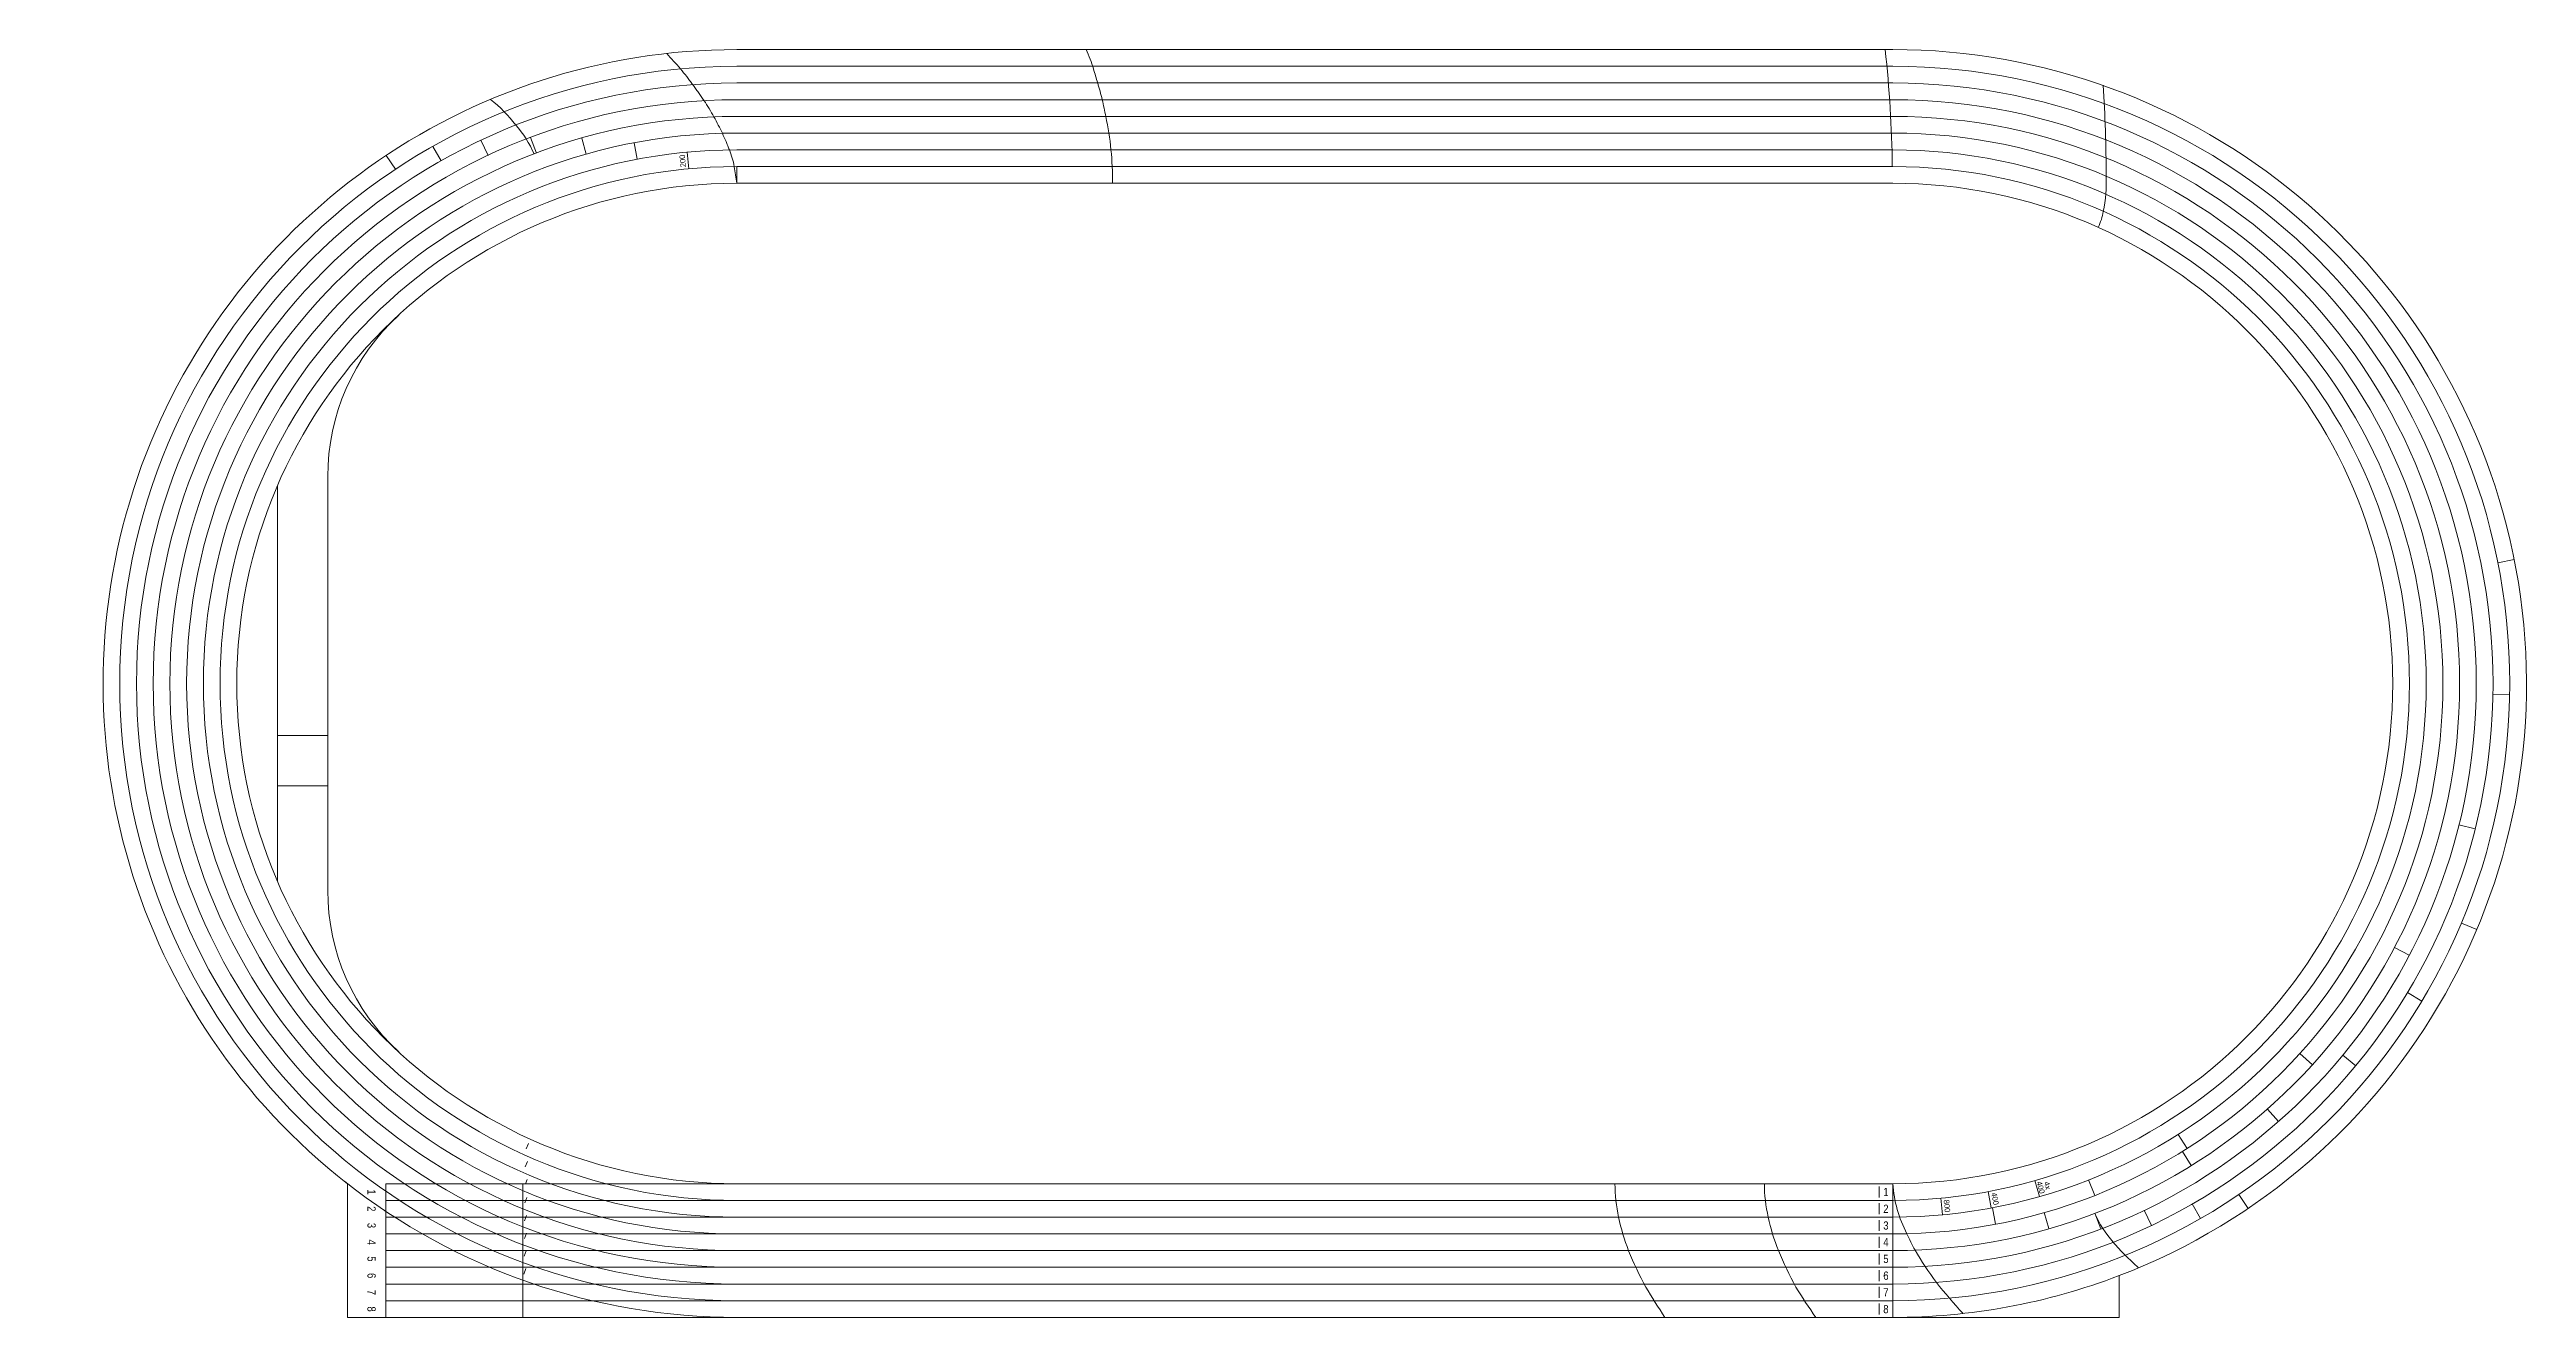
# Model space of a CAD drawing. Header units: metres. Extents: x -22 to 159, y 0 to 93.
import ezdxf
from ezdxf.enums import TextEntityAlignment as Align

# ---------------------------------------------------------------- set-up
doc = ezdxf.new("R2010")
doc.units = ezdxf.units.M
doc.layers.add('amsterdam11-303 tekst 2 5', color=7, linetype='Continuous', lineweight=0)
doc.styles.add('Style-Arial Narrow', font='ARIALN.TTF')

msp = doc.modelspace()

# ---------------------------------------------------------------- linework, layer by layer
at = {"layer": 'amsterdam11-303 tekst 2 5'}
for p, q in [((28.42, 92.52), (70.62, 92.52)), ((112.81, 92.52), (70.62, 92.52)), ((28.42, 91.3), (70.62, 91.3)), ((112.81, 91.3), (70.62, 91.3)), ((28.42, 90.08), (70.62, 90.08)), ((28.42, 88.86), (70.62, 88.86)), ((112.81, 90.08), (70.62, 90.08)), ((112.81, 88.86), (70.62, 88.86)), ((28.42, 87.64), (70.62, 87.64)), ((112.81, 87.64), (70.62, 87.64)), ((28.42, 86.42), (70.62, 86.42)), ((28.42, 85.2), (70.62, 85.2)), ((112.81, 86.42), (70.62, 86.42)), ((112.81, 85.2), (70.62, 85.2)), ((28.42, 83.98), (70.62, 83.98)), ((112.81, 83.98), (70.62, 83.98)), ((28.42, 82.76), (70.62, 82.76)), ((112.81, 82.76), (70.62, 82.76)), ((-5.1, 31.82), (-5.1, 60.7)), ((-1.44, 31.16), (-1.44, 61.36)), ((13.22, 12.69), (13.04, 12.31)), ((13.15, 11.39), (12.98, 11)), ((0, 9.76), (0, 0)), ((2.81, 9.76), (28.42, 9.76)), ((2.81, 9.76), (2.81, 0)), ((12.81, 9.76), (12.81, 0)), ((13.13, 10.07), (13, 9.76)), ((28.42, 9.76), (70.62, 9.76)), ((112.81, 9.76), (70.62, 9.76)), ((111.81, 9.55), (111.81, 8.75)), ((112.81, 0), (112.81, 9.76)), ((120, 7.99), (119.77, 9.19)), ((123.52, 8.82), (123.18, 9.99)), ((2.81, 8.54), (28.42, 8.54)), ((2.81, 7.32), (28.42, 7.32)), ((13.08, 7.45), (12.93, 7.06)), ((13.1, 8.76), (12.94, 8.37)), ((28.42, 8.54), (70.62, 8.54)), ((28.42, 7.32), (70.62, 7.32)), ((112.81, 8.54), (70.62, 8.54)), ((112.81, 7.32), (70.62, 7.32)), ((111.81, 8.33), (111.81, 7.53)), ((116.43, 7.49), (116.31, 8.7)), ((2.81, 6.1), (5.46, 6.1)), ((5.46, 6.1), (28.42, 6.1)), ((13.07, 6.15), (12.92, 5.75)), ((28.42, 6.1), (70.62, 6.1)), ((112.81, 6.1), (70.62, 6.1)), ((111.81, 7.11), (111.81, 6.31)), ((111.81, 5.89), (111.81, 5.09)), ((2.81, 4.88), (7.74, 4.88)), ((2.81, 3.66), (10.39, 3.66)), ((7.74, 4.88), (28.42, 4.88)), ((10.39, 3.66), (28.42, 3.66)), ((13.04, 4.85), (12.9, 4.46)), ((28.42, 4.88), (70.62, 4.88)), ((28.42, 3.66), (70.62, 3.66)), ((112.81, 4.88), (70.62, 4.88)), ((112.81, 3.66), (70.62, 3.66)), ((111.81, 4.67), (111.81, 3.87)), ((2.81, 2.44), (13.6, 2.44)), ((12.81, 2.44), (28.42, 2.44)), ((13.03, 3.56), (12.88, 3.17)), ((28.42, 2.44), (70.62, 2.44)), ((112.81, 2.44), (70.62, 2.44)), ((111.81, 3.45), (111.81, 2.65)), ((111.81, 2.23), (111.81, 1.43)), ((2.81, 1.22), (17.87, 1.22)), ((17.87, 1.22), (28.42, 1.22)), ((28.42, 1.22), (70.62, 1.22)), ((112.81, 1.22), (70.62, 1.22)), ((111.81, 1.01), (111.81, 0.21)), ((0, 0), (28.42, 0)), ((28.42, 0), (70.62, 0)), ((112.81, 0), (70.62, 0))]:
    msp.add_line(p, q, dxfattribs=at)
at = {"layer": 'amsterdam11-303 tekst 2 5', "flags": 128}
for points in [[(53.93, 92.52, -0.036409), (54.46, 91.11, 0.001372), (54.77, 90.08, -0.013691), (55.1, 88.86, -0.002436), (55.36, 87.64, -0.054331), (55.85, 82.76)], [(10.44, 88.88, -0.0662), (12.28, 87.01, -0.084014), (13.62, 84.9)], [(128.16, 89.93, -0.016551), (128.39, 83.28, -0.058611), (128.18, 80.71, -0.080264), (127.8, 79.54)], [(96.18, 0, -0.01349), (94.78, 2.21, -0.030118), (93.53, 4.87, -0.045188), (92.8, 7.32, -0.056568), (92.53, 9.76)], [(107.2, 0, -0.019322), (105.74, 2.22, -0.030118), (104.47, 4.88, -0.045188), (103.72, 7.32, -0.056568), (103.44, 9.76)], [(117.94, 0.29, -0.021696), (116, 2.56, -0.032541), (114.44, 4.91, -0.023088), (113.84, 6.11, -0.102094), (112.81, 9.76)], [(130.75, 3.62, -0.006324), (129.78, 4.54, -0.026082), (128.9, 5.5, -0.076339), (127.56, 7.6)]]:
    msp.add_lwpolyline(points, format="xyb", dxfattribs=at)
for points in [[(6.83, 84.39), (6.23, 85.45)], [(10.26, 84.79), (9.74, 85.9)], [(13.8, 84.97), (13.37, 86.11)], [(17.43, 84.89), (17.1, 86.06)], [(21.15, 84.52), (20.92, 85.71)], [(24.93, 83.82), (24.81, 85.03)], [(3.51, 83.78), (2.83, 84.8)], [(28.42, 82.76), (28.42, 83.98)], [(156.98, 55.07), (158.18, 55.3)], [(156.62, 45.47), (157.84, 45.45)], [(154.14, 35.94), (155.33, 35.65)], [(154.32, 28.78), (155.44, 28.31)], [(149.44, 27), (150.52, 26.43)], [(150.39, 23.72), (151.44, 23.09)], [(142.53, 19.25), (143.44, 18.43)], [(145.67, 19.14), (146.61, 18.37)], [(140.17, 15.21), (140.97, 14.3)], [(133.64, 13.36), (134.29, 12.33)], [(133.95, 12.11), (134.59, 11.08)], [(127.1, 10.04), (127.55, 8.9)], [(120.08, 8), (120.31, 6.81)], [(123.87, 7.65), (124.21, 6.48)], [(127.56, 7.6), (127.99, 6.46)], [(131.16, 7.82), (131.69, 6.71)], [(134.67, 8.28), (135.28, 7.22)], [(138.07, 8.97), (138.75, 7.96)], [(129.33, 3.05), (129.33, 0)], [(112.81, 0), (129.33, 0)]]:
    msp.add_lwpolyline(points, dxfattribs=at)
msp.add_lwpolyline([(-1.44, 42.46), (-5.1, 42.46), (-5.1, 38.8), (-1.44, 38.8), (-1.44, 42.46)], close=True, dxfattribs=at)
at = {"layer": 'amsterdam11-303 tekst 2 5', "extrusion": (0, 0, -1)}
for centre, radius, start, end in [((-28.42, 46.26), 46.26, 307.9061, 90), ((-28.06, 83.09), 84.72, 173.6111, 179.3998), ((-28.42, 46.26), 45.04, 270, 90), ((-28.42, 46.26), 43.82, 270, 90), ((-28.42, 46.26), 42.6, 270, 90), ((-28.42, 46.26), 41.38, 270, 90), ((-28.42, 46.26), 40.16, 270, 90), ((-28.42, 46.26), 38.94, 270, 90), ((-28.42, 46.26), 37.72, 270, 90), ((-28.42, 46.26), 36.5, 270, 90), ((-14.56, 61.36), 16, 0, 47.4475), ((-28.42, 46.26), 46.26, 270, 308.2055)]:
    msp.add_arc(centre, radius, start, end, dxfattribs=at)
at = {"layer": 'amsterdam11-303 tekst 2 5'}
for centre, radius, start, end in [((112.81, 46.26), 46.26, 290.9219, 90), ((112.81, 46.26), 45.04, 270, 90), ((112.81, 46.26), 43.82, 270, 90), ((112.81, 46.26), 42.6, 270, 90), ((112.81, 46.26), 41.38, 270, 90), ((112.81, 46.26), 40.16, 270, 90), ((112.81, 46.26), 38.94, 270, 90), ((112.81, 46.26), 37.72, 270, 90), ((112.81, 46.26), 36.5, 270, 90), ((14.56, 31.16), 16, 180, 227.4475), ((112.81, 46.26), 46.26, 270, 290.9219)]:
    msp.add_arc(centre, radius, start, end, dxfattribs=at)
msp.add_open_spline([(23.31, 92.23), (23.64, 91.86), (23.98, 91.49), (24.31, 91.11), (24.47, 90.93), (24.62, 90.74), (24.77, 90.55), (24.84, 90.45), (24.91, 90.35), (24.98, 90.25), (25.06, 90.16), (25.13, 90.06), (25.2, 89.96), (25.27, 89.87), (25.34, 89.77), (25.41, 89.67), (25.48, 89.58), (25.55, 89.48), (25.62, 89.38), (25.76, 89.19), (25.9, 88.99), (26.03, 88.79), (26.29, 88.41), (26.53, 88.01), (26.75, 87.61), (26.97, 87.21), (27.18, 86.81), (27.37, 86.41), (27.46, 86.21), (27.55, 86.01), (27.64, 85.81), (27.68, 85.71), (27.72, 85.61), (27.76, 85.5), (27.8, 85.4), (27.84, 85.3), (27.88, 85.2), (28.03, 84.8), (28.17, 84.4), (28.23, 83.98), (28.3, 83.57), (28.36, 83.17), (28.42, 82.76)], degree=3, knots=[0, 0, 0, 0, 0.137548, 0.137548, 0.137548, 0.203941, 0.203941, 0.203941, 0.23719, 0.23719, 0.23719, 0.270445, 0.270445, 0.270445, 0.303234, 0.303234, 0.303234, 0.336001, 0.336001, 0.336001, 0.401576, 0.401576, 0.401576, 0.528373, 0.528373, 0.528373, 0.651439, 0.651439, 0.651439, 0.711475, 0.711475, 0.711475, 0.741489, 0.741489, 0.741489, 0.771604, 0.771604, 0.771604, 0.887301, 0.887301, 0.887301, 1, 1, 1, 1], dxfattribs=at)

# ---------------------------------------------------------------- texts
at = {"layer": 'amsterdam11-303 tekst 2 5', "style": 'Style-Arial Narrow'}
for s, rotation, p in [('200', 95.3171, (24.67, 84.41)), ('800', 275.3277, (116.57, 8.11)), ('400', 280.6342, (120.08, 8.63))]:
    msp.add_text(s, height=0.4, rotation=rotation, dxfattribs=at).set_placement(p, align=Align.CENTER)
for s, p in [('1', (1.76, 9.15)), ('2', (1.76, 7.93)), ('3', (1.76, 6.71)), ('4', (1.76, 5.49)), ('5', (1.76, 4.27)), ('6', (1.76, 3.05)), ('7', (1.76, 1.83)), ('8', (1.76, 0.61))]:
    msp.add_text(s, height=0.6, rotation=270, dxfattribs=at).set_placement(p, align=Align.MIDDLE_CENTER)
for s, p in [('1', (112.31, 9.15)), ('2', (112.31, 7.93)), ('4', (112.31, 5.49)), ('3', (112.31, 6.71)), ('5', (112.31, 4.27)), ('6', (112.31, 3.05)), ('7', (112.31, 1.83)), ('8', (112.31, 0.61))]:
    msp.add_text(s, height=0.6, dxfattribs=at).set_placement(p, align=Align.MIDDLE_CENTER)
at = {"layer": 'amsterdam11-303 tekst 2 5', "insert": (123.41, 9.43), "char_height": 0.4, "attachment_point": 8, "rotation": 285.9618, "line_spacing_factor": 0.776525, "style": 'Style-Arial Narrow'}
msp.add_mtext('4x\\P400', dxfattribs=at)

doc.saveas('drawing.dxf')
